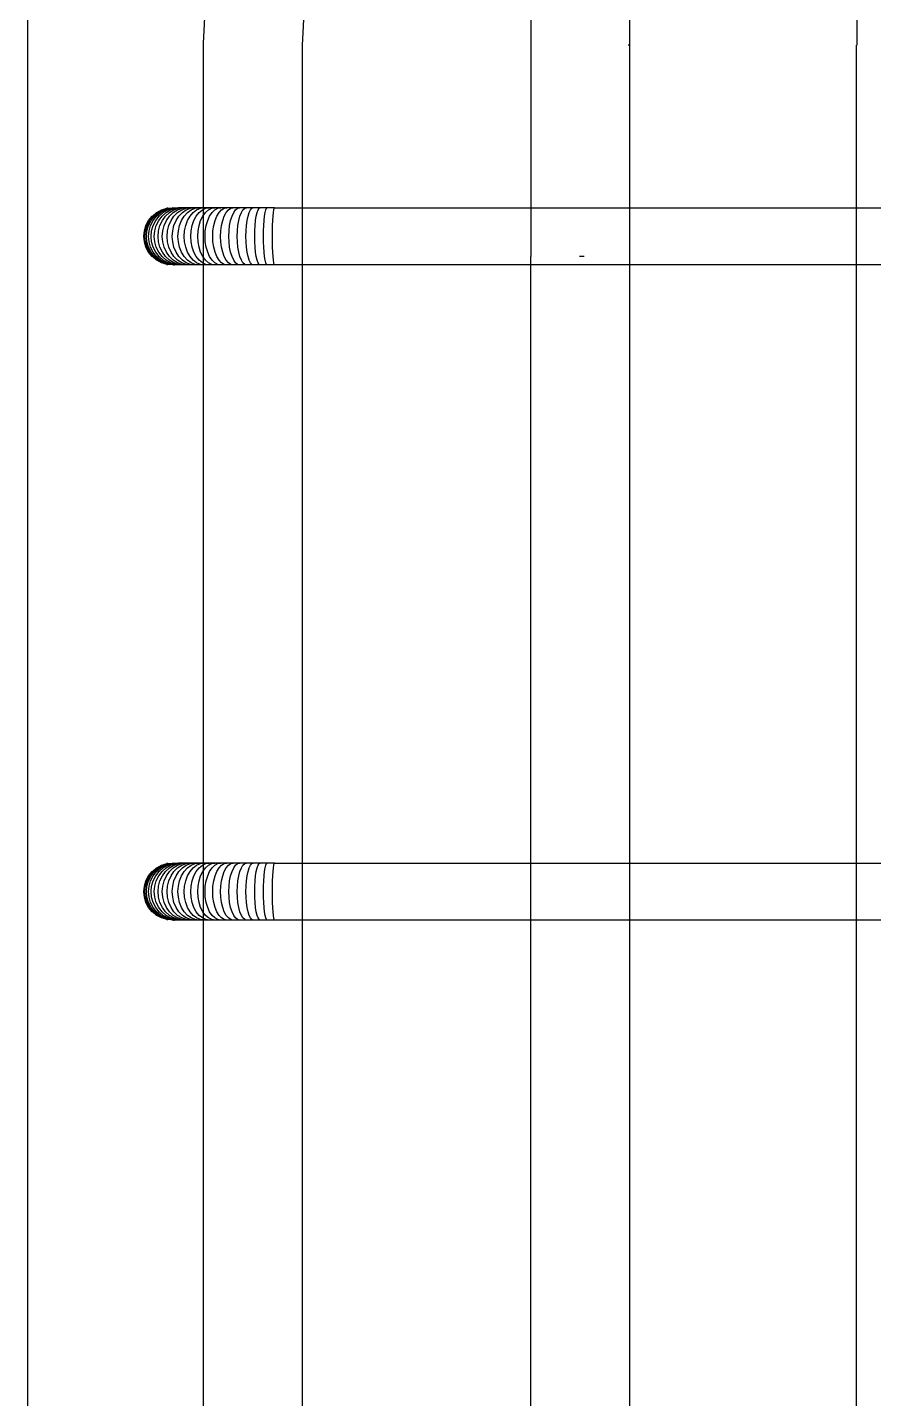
# Model space of a CAD drawing. Header units: inches. Extents: x 31 to 716, y 21 to 143.
# Drawn here: x 222.479 to 223.713, y 53.372 to 55.371 of the extents above; entities that cross this region are included whole.
import ezdxf

# ---------------------------------------------------------------- set-up
doc = ezdxf.new("R2010")
doc.units = ezdxf.units.IN
doc.header["$MEASUREMENT"] = 0
doc.layers.add('INNO-RFT-Y', color=2, linetype='Continuous')

# ---------------------------------------------------------------- blocks, each defined once
blk = doc.blocks.new('rebar')
at = {"layer": 'INNO-RFT-Y', "color": 5}
for p, q in [((-0.37543, 2.26868), (-0.37475, 0.02822)), ((-0.34975, -0.02501), (-0.35045, 2.26868)), ((-0.29332, 2.26868), (-0.29262, 0.02822)), ((-0.37475, 0.02822), (-0.37474, -0.02501)), ((-0.34979, 0.02822), (-0.35017, 0.02822)), ((-0.34975, -0.02501), (-0.34979, 0.02822)), ((-0.29267, -1.31151), (-0.29267, 0.02822)), ((-0.37475, -1.31151), (-0.37474, -0.02501)), ((-0.37474, -0.02501), (-0.3747, -0.02501)), ((-0.36128, -0.02501), (-0.36244, -0.02501)), ((-0.34977, -1.31151), (-0.34975, -0.02501))]:
    blk.add_line(p, q, dxfattribs=at)
at = {"layer": 'INNO-RFT-Y', "color": 30, "true_color": 0xf26722}
for points in [[(-0.41865, 0.76868), (-0.41865, 2.26868), (-0.41865, 0.76868), (-0.4573, 0.02868), (-0.45726, 0.02822), (-0.4573, 0.0056), (-0.4573, -1.31151)], [(-0.41865, 2.26868), (-0.39367, 2.26868), (-0.39367, 0.76777), (-0.43228, 0.02822), (-0.43231, 0.02777), (-0.43231, 0.0056), (-0.43231, -1.31151)]]:
    blk.add_lwpolyline(points, dxfattribs=at)
blk = doc.blocks.new('rebar red 2')
at = {"color": 1}
for p, q in [((-52.24491, -96.5527), (-52.24402, -96.55161)), ((-52.24485, -96.5527), (-52.24395, -96.55161)), ((-52.24463, -96.5527), (-52.24374, -96.55161)), ((-52.24427, -96.5527), (-52.2434, -96.55161)), ((-52.24402, -96.55161), (-52.24395, -96.55161)), ((-52.24395, -96.55161), (-52.24293, -96.55072)), ((-52.24378, -96.5527), (-52.24291, -96.55161)), ((-52.24374, -96.55161), (-52.24266, -96.55072)), ((-52.2434, -96.55161), (-52.24233, -96.55072)), ((-52.24314, -96.5527), (-52.24229, -96.55161)), ((-52.24293, -96.55072), (-52.24286, -96.55072)), ((-52.24291, -96.55161), (-52.24186, -96.55072)), ((-52.24286, -96.55072), (-52.24169, -96.55005)), ((-52.24266, -96.55072), (-52.24143, -96.55005)), ((-52.24237, -96.5527), (-52.24154, -96.55161)), ((-52.24233, -96.55072), (-52.24111, -96.55005)), ((-52.24229, -96.55161), (-52.24126, -96.55072)), ((-52.24186, -96.55072), (-52.24066, -96.55005)), ((-52.24169, -96.55005), (-52.24162, -96.55005)), ((-52.24162, -96.55005), (-52.24034, -96.54964)), ((-52.24154, -96.55161), (-52.24053, -96.55072)), ((-52.24146, -96.5527), (-52.24066, -96.55161)), ((-52.24143, -96.55005), (-52.24009, -96.54964)), ((-52.24126, -96.55072), (-52.24008, -96.55005)), ((-52.24111, -96.55005), (-52.23978, -96.54964)), ((-52.24066, -96.55005), (-52.23935, -96.54964)), ((-52.24066, -96.55161), (-52.23968, -96.55072)), ((-52.24053, -96.55072), (-52.23939, -96.55005)), ((-52.24043, -96.5527), (-52.23966, -96.55161)), ((-52.24009, -96.54964), (-52.24034, -96.54964)), ((-52.24009, -96.54964), (-52.23978, -96.54964)), ((-52.24008, -96.55005), (-52.2388, -96.54964)), ((-52.23978, -96.54964), (-52.23893, -96.54951)), ((-52.23978, -96.54964), (-52.23935, -96.54964)), ((-52.23968, -96.55072), (-52.23857, -96.55005)), ((-52.23966, -96.55161), (-52.23871, -96.55072)), ((-52.23939, -96.55005), (-52.23814, -96.54964)), ((-52.23935, -96.54964), (-52.23893, -96.54951)), ((-52.23927, -96.5527), (-52.23853, -96.55161)), ((-52.23888, -96.54951), (-52.23893, -96.54951)), ((-52.23893, -96.54951), (-52.2389, -96.54951)), ((-52.2389, -96.54951), (-52.23888, -96.54951)), ((-52.23882, -96.54952), (-52.23888, -96.54951)), ((-52.23882, -96.54952), (-52.2387, -96.54951)), ((-52.2388, -96.54964), (-52.23747, -96.54951)), ((-52.23871, -96.55072), (-52.23763, -96.55005)), ((-52.2387, -96.54951), (-52.23747, -96.54951)), ((-52.23857, -96.55005), (-52.23736, -96.54964)), ((-52.23853, -96.55161), (-52.23762, -96.55072)), ((-52.23814, -96.54964), (-52.23684, -96.54951)), ((-52.238, -96.5527), (-52.23729, -96.55161)), ((-52.23763, -96.55005), (-52.23647, -96.54964)), ((-52.23762, -96.55072), (-52.23659, -96.55005)), ((-52.23684, -96.54951), (-52.23747, -96.54951)), ((-52.23736, -96.54964), (-52.2361, -96.54951)), ((-52.23729, -96.55161), (-52.23642, -96.55072)), ((-52.2361, -96.54951), (-52.23684, -96.54951)), ((-52.23661, -96.5527), (-52.23594, -96.55161)), ((-52.23659, -96.55005), (-52.23547, -96.54964)), ((-52.23647, -96.54964), (-52.23525, -96.54951)), ((-52.23642, -96.55072), (-52.23544, -96.55005)), ((-52.23525, -96.54951), (-52.2361, -96.54951)), ((-52.23594, -96.55161), (-52.23512, -96.55072)), ((-52.23547, -96.54964), (-52.2343, -96.54951)), ((-52.23544, -96.55005), (-52.23436, -96.54964)), ((-52.2343, -96.54951), (-52.23525, -96.54951)), ((-52.23512, -96.55072), (-52.23418, -96.55005)), ((-52.23511, -96.5527), (-52.23448, -96.55161)), ((-52.23448, -96.55161), (-52.23371, -96.55072)), ((-52.23436, -96.54964), (-52.23325, -96.54951)), ((-52.23325, -96.54951), (-52.2343, -96.54951)), ((-52.23418, -96.55005), (-52.23317, -96.54964)), ((-52.23371, -96.55072), (-52.23283, -96.55005)), ((-52.23351, -96.5527), (-52.23292, -96.55161)), ((-52.23211, -96.54951), (-52.23325, -96.54951)), ((-52.23317, -96.54964), (-52.23211, -96.54951)), ((-52.23292, -96.55161), (-52.2322, -96.55072)), ((-52.23283, -96.55005), (-52.23187, -96.54964)), ((-52.2322, -96.55072), (-52.23138, -96.55005)), ((-52.23088, -96.54951), (-52.23211, -96.54951)), ((-52.23187, -96.54964), (-52.23088, -96.54951)), ((-52.23182, -96.5527), (-52.23127, -96.55161)), ((-52.23138, -96.55005), (-52.23049, -96.54964)), ((-52.23127, -96.55161), (-52.23061, -96.55072)), ((-52.22957, -96.54951), (-52.23088, -96.54951)), ((-52.23061, -96.55072), (-52.22985, -96.55005)), ((-52.23049, -96.54964), (-52.22957, -96.54951)), ((-52.23004, -96.5527), (-52.22954, -96.55161)), ((-52.22985, -96.55005), (-52.22903, -96.54964)), ((-52.22817, -96.54951), (-52.22957, -96.54951)), ((-52.22954, -96.55161), (-52.22893, -96.55072)), ((-52.22903, -96.54964), (-52.22817, -96.54951)), ((-52.22893, -96.55072), (-52.22824, -96.55005)), ((-52.22824, -96.55005), (-52.22749, -96.54964)), ((-52.22818, -96.5527), (-52.22773, -96.55161)), ((-52.22671, -96.54951), (-52.22817, -96.54951)), ((-52.22773, -96.55161), (-52.22718, -96.55072)), ((-52.22749, -96.54964), (-52.22671, -96.54951)), ((-52.22718, -96.55072), (-52.22656, -96.55005)), ((-52.22518, -96.54951), (-52.22671, -96.54951)), ((-52.22656, -96.55005), (-52.22589, -96.54964)), ((-52.22624, -96.5527), (-52.22585, -96.55161)), ((-52.22589, -96.54964), (-52.22518, -96.54951)), ((-52.22585, -96.55161), (-52.22537, -96.55072)), ((-52.22537, -96.55072), (-52.22481, -96.55005)), ((-52.2236, -96.54951), (-52.22518, -96.54951)), ((-52.22481, -96.55005), (-52.22422, -96.54964)), ((-52.22425, -96.5527), (-52.22391, -96.55161)), ((-52.22422, -96.54964), (-52.2236, -96.54951)), ((-52.22391, -96.55161), (-52.22349, -96.55072)), ((-52.22196, -96.54951), (-52.2236, -96.54951)), ((-52.22349, -96.55072), (-52.22301, -96.55005)), ((-52.22301, -96.55005), (-52.22249, -96.54964)), ((-52.22249, -96.54964), (-52.22196, -96.54951)), ((-52.2222, -96.5527), (-52.22191, -96.55161)), ((-52.22027, -96.54951), (-52.22196, -96.54951)), ((-52.22191, -96.55161), (-52.22156, -96.55072)), ((-52.22156, -96.55072), (-52.22116, -96.55005)), ((-52.22116, -96.55005), (-52.22072, -96.54964)), ((-52.22072, -96.54964), (-52.22027, -96.54951)), ((-52.21855, -96.54951), (-52.22027, -96.54951)), ((-52.2201, -96.5527), (-52.21987, -96.55161)), ((-52.21987, -96.55161), (-52.21959, -96.55072)), ((-52.21959, -96.55072), (-52.21926, -96.55005)), ((-52.21926, -96.55005), (-52.21891, -96.54964)), ((-52.21891, -96.54964), (-52.21855, -96.54951)), ((-52.2168, -96.54951), (-52.21855, -96.54951)), ((-52.21797, -96.5527), (-52.21779, -96.55161)), ((-52.21779, -96.55161), (-52.21758, -96.55072)), ((-52.21758, -96.55072), (-52.21734, -96.55005)), ((-52.21734, -96.55005), (-52.21707, -96.54964)), ((-52.21707, -96.54964), (-52.2168, -96.54951)), ((-52.21502, -96.54951), (-52.2168, -96.54951)), ((-52.2158, -96.5527), (-52.21569, -96.55161)), ((-52.21569, -96.55161), (-52.21555, -96.55072)), ((-52.21555, -96.55072), (-52.21538, -96.55005)), ((-52.21538, -96.55005), (-52.21521, -96.54964)), ((-52.21521, -96.54964), (-52.21502, -96.54951)), ((-52.21323, -96.54951), (-52.21502, -96.54951)), ((-52.21362, -96.5527), (-52.21357, -96.55161)), ((-52.21357, -96.55161), (-52.21349, -96.55072)), ((-52.21349, -96.55072), (-52.21341, -96.55005)), ((-52.21341, -96.55005), (-52.21332, -96.54964)), ((-52.21332, -96.54964), (-52.21323, -96.54951)), ((-52.21323, -96.54951), (-51.49464, -96.54951)), ((-52.24613, -96.5567), (-52.24599, -96.5553)), ((-52.24606, -96.5567), (-52.24592, -96.5553)), ((-52.24599, -96.5553), (-52.24558, -96.55395)), ((-52.24592, -96.5553), (-52.24551, -96.55395)), ((-52.24583, -96.5567), (-52.2457, -96.5553)), ((-52.2457, -96.5553), (-52.24529, -96.55395)), ((-52.24558, -96.55395), (-52.24491, -96.5527)), ((-52.24551, -96.55395), (-52.24485, -96.5527)), ((-52.24546, -96.5567), (-52.24533, -96.5553)), ((-52.24533, -96.5553), (-52.24493, -96.55395)), ((-52.24529, -96.55395), (-52.24463, -96.5527)), ((-52.24495, -96.5567), (-52.24481, -96.5553)), ((-52.24493, -96.55395), (-52.24427, -96.5527)), ((-52.24481, -96.5553), (-52.24442, -96.55395)), ((-52.24442, -96.55395), (-52.24378, -96.5527)), ((-52.24429, -96.5567), (-52.24416, -96.5553)), ((-52.24416, -96.5553), (-52.24377, -96.55395)), ((-52.24377, -96.55395), (-52.24314, -96.5527)), ((-52.24349, -96.5567), (-52.24336, -96.5553)), ((-52.24336, -96.5553), (-52.24298, -96.55395)), ((-52.24298, -96.55395), (-52.24237, -96.5527)), ((-52.24255, -96.5567), (-52.24243, -96.5553)), ((-52.24243, -96.5553), (-52.24206, -96.55395)), ((-52.24206, -96.55395), (-52.24146, -96.5527)), ((-52.24148, -96.5567), (-52.24136, -96.5553)), ((-52.24136, -96.5553), (-52.24101, -96.55395)), ((-52.24101, -96.55395), (-52.24043, -96.5527)), ((-52.24028, -96.5567), (-52.24017, -96.5553)), ((-52.24017, -96.5553), (-52.23983, -96.55395)), ((-52.23983, -96.55395), (-52.23927, -96.5527)), ((-52.23896, -96.5567), (-52.23885, -96.5553)), ((-52.23885, -96.5553), (-52.23853, -96.55395)), ((-52.23853, -96.55395), (-52.238, -96.5527)), ((-52.23752, -96.5567), (-52.23742, -96.5553)), ((-52.23742, -96.5553), (-52.23711, -96.55395)), ((-52.23711, -96.55395), (-52.23661, -96.5527)), ((-52.23597, -96.5567), (-52.23587, -96.5553)), ((-52.23587, -96.5553), (-52.23558, -96.55395)), ((-52.23558, -96.55395), (-52.23511, -96.5527)), ((-52.23431, -96.5567), (-52.23422, -96.5553)), ((-52.23422, -96.5553), (-52.23395, -96.55395)), ((-52.23395, -96.55395), (-52.23351, -96.5527)), ((-52.23256, -96.5567), (-52.23247, -96.5553)), ((-52.23247, -96.5553), (-52.23222, -96.55395)), ((-52.23222, -96.55395), (-52.23182, -96.5527)), ((-52.23071, -96.5567), (-52.23063, -96.5553)), ((-52.23063, -96.5553), (-52.23041, -96.55395)), ((-52.23041, -96.55395), (-52.23004, -96.5527)), ((-52.22878, -96.5567), (-52.22871, -96.5553)), ((-52.22871, -96.5553), (-52.22851, -96.55395)), ((-52.22851, -96.55395), (-52.22818, -96.5527)), ((-52.22678, -96.5567), (-52.22672, -96.5553)), ((-52.22672, -96.5553), (-52.22654, -96.55395)), ((-52.22654, -96.55395), (-52.22624, -96.5527)), ((-52.22471, -96.5567), (-52.22466, -96.5553)), ((-52.22466, -96.5553), (-52.2245, -96.55395)), ((-52.2245, -96.55395), (-52.22425, -96.5527)), ((-52.22259, -96.5567), (-52.22254, -96.5553)), ((-52.22254, -96.5553), (-52.22241, -96.55395)), ((-52.22241, -96.55395), (-52.2222, -96.5527)), ((-52.22041, -96.5567), (-52.22038, -96.5553)), ((-52.22038, -96.5553), (-52.22027, -96.55395)), ((-52.22027, -96.55395), (-52.2201, -96.5527)), ((-52.2182, -96.5567), (-52.21818, -96.5553)), ((-52.21818, -96.5553), (-52.2181, -96.55395)), ((-52.2181, -96.55395), (-52.21797, -96.5527)), ((-52.21596, -96.5567), (-52.21594, -96.5553)), ((-52.21594, -96.5553), (-52.21589, -96.55395)), ((-52.21589, -96.55395), (-52.2158, -96.5527)), ((-52.2137, -96.5567), (-52.21369, -96.5553)), ((-52.21369, -96.5553), (-52.21367, -96.55395)), ((-52.21367, -96.55395), (-52.21362, -96.5527)), ((-52.24599, -96.5581), (-52.24613, -96.5567)), ((-52.24592, -96.5581), (-52.24606, -96.5567)), ((-52.24558, -96.55945), (-52.24599, -96.5581)), ((-52.24551, -96.55945), (-52.24592, -96.5581)), ((-52.2457, -96.5581), (-52.24583, -96.5567)), ((-52.24529, -96.55945), (-52.2457, -96.5581)), ((-52.24491, -96.5607), (-52.24558, -96.55945)), ((-52.24485, -96.5607), (-52.24551, -96.55945)), ((-52.24533, -96.5581), (-52.24546, -96.5567)), ((-52.24493, -96.55945), (-52.24533, -96.5581)), ((-52.24463, -96.5607), (-52.24529, -96.55945)), ((-52.24481, -96.5581), (-52.24495, -96.5567)), ((-52.24427, -96.5607), (-52.24493, -96.55945)), ((-52.24442, -96.55945), (-52.24481, -96.5581)), ((-52.24378, -96.5607), (-52.24442, -96.55945)), ((-52.24416, -96.5581), (-52.24429, -96.5567)), ((-52.24377, -96.55945), (-52.24416, -96.5581)), ((-52.24314, -96.5607), (-52.24377, -96.55945)), ((-52.24336, -96.5581), (-52.24349, -96.5567)), ((-52.24298, -96.55945), (-52.24336, -96.5581)), ((-52.24237, -96.5607), (-52.24298, -96.55945)), ((-52.24243, -96.5581), (-52.24255, -96.5567)), ((-52.24206, -96.55945), (-52.24243, -96.5581)), ((-52.24146, -96.5607), (-52.24206, -96.55945)), ((-52.24136, -96.5581), (-52.24148, -96.5567)), ((-52.24101, -96.55945), (-52.24136, -96.5581)), ((-52.24043, -96.5607), (-52.24101, -96.55945)), ((-52.24017, -96.5581), (-52.24028, -96.5567)), ((-52.23983, -96.55945), (-52.24017, -96.5581)), ((-52.23927, -96.5607), (-52.23983, -96.55945)), ((-52.23885, -96.5581), (-52.23896, -96.5567)), ((-52.23853, -96.55945), (-52.23885, -96.5581)), ((-52.238, -96.5607), (-52.23853, -96.55945)), ((-52.23742, -96.5581), (-52.23752, -96.5567)), ((-52.23711, -96.55945), (-52.23742, -96.5581)), ((-52.23661, -96.5607), (-52.23711, -96.55945)), ((-52.23587, -96.5581), (-52.23597, -96.5567)), ((-52.23558, -96.55945), (-52.23587, -96.5581)), ((-52.23511, -96.5607), (-52.23558, -96.55945)), ((-52.23422, -96.5581), (-52.23431, -96.5567)), ((-52.23395, -96.55945), (-52.23422, -96.5581)), ((-52.23351, -96.5607), (-52.23395, -96.55945)), ((-52.23247, -96.5581), (-52.23256, -96.5567)), ((-52.23222, -96.55945), (-52.23247, -96.5581)), ((-52.23182, -96.5607), (-52.23222, -96.55945)), ((-52.23063, -96.5581), (-52.23071, -96.5567)), ((-52.23041, -96.55945), (-52.23063, -96.5581)), ((-52.23004, -96.5607), (-52.23041, -96.55945)), ((-52.22871, -96.5581), (-52.22878, -96.5567)), ((-52.22851, -96.55945), (-52.22871, -96.5581)), ((-52.22818, -96.5607), (-52.22851, -96.55945)), ((-52.22672, -96.5581), (-52.22678, -96.5567)), ((-52.22654, -96.55945), (-52.22672, -96.5581)), ((-52.22624, -96.5607), (-52.22654, -96.55945)), ((-52.22466, -96.5581), (-52.22471, -96.5567)), ((-52.2245, -96.55945), (-52.22466, -96.5581)), ((-52.22425, -96.5607), (-52.2245, -96.55945)), ((-52.22254, -96.5581), (-52.22259, -96.5567)), ((-52.22241, -96.55945), (-52.22254, -96.5581)), ((-52.2222, -96.5607), (-52.22241, -96.55945)), ((-52.22038, -96.5581), (-52.22041, -96.5567)), ((-52.22027, -96.55945), (-52.22038, -96.5581)), ((-52.2201, -96.5607), (-52.22027, -96.55945)), ((-52.21818, -96.5581), (-52.2182, -96.5567)), ((-52.2181, -96.55945), (-52.21818, -96.5581)), ((-52.21797, -96.5607), (-52.2181, -96.55945)), ((-52.21594, -96.5581), (-52.21596, -96.5567)), ((-52.21589, -96.55945), (-52.21594, -96.5581)), ((-52.2158, -96.5607), (-52.21589, -96.55945)), ((-52.21369, -96.5581), (-52.2137, -96.5567)), ((-52.21367, -96.55945), (-52.21369, -96.5581)), ((-52.21362, -96.5607), (-52.21367, -96.55945)), ((-52.24402, -96.56179), (-52.24491, -96.5607)), ((-52.24395, -96.56179), (-52.24485, -96.5607)), ((-52.24374, -96.56179), (-52.24463, -96.5607)), ((-52.2434, -96.56179), (-52.24427, -96.5607)), ((-52.24395, -96.56179), (-52.24402, -96.56179)), ((-52.24293, -96.56268), (-52.24395, -96.56179)), ((-52.24291, -96.56179), (-52.24378, -96.5607)), ((-52.24266, -96.56268), (-52.24374, -96.56179)), ((-52.24233, -96.56268), (-52.2434, -96.56179)), ((-52.24229, -96.56179), (-52.24314, -96.5607)), ((-52.24286, -96.56268), (-52.24293, -96.56268)), ((-52.24186, -96.56268), (-52.24291, -96.56179)), ((-52.24169, -96.56334), (-52.24286, -96.56268)), ((-52.24143, -96.56334), (-52.24266, -96.56268)), ((-52.24154, -96.56179), (-52.24237, -96.5607)), ((-52.24111, -96.56334), (-52.24233, -96.56268)), ((-52.24126, -96.56268), (-52.24229, -96.56179)), ((-52.24066, -96.56334), (-52.24186, -96.56268)), ((-52.24053, -96.56268), (-52.24154, -96.56179)), ((-52.24066, -96.56179), (-52.24146, -96.5607)), ((-52.24008, -96.56334), (-52.24126, -96.56268)), ((-52.23968, -96.56268), (-52.24066, -96.56179)), ((-52.23939, -96.56334), (-52.24053, -96.56268)), ((-52.23966, -96.56179), (-52.24043, -96.5607)), ((-52.23857, -96.56334), (-52.23968, -96.56268)), ((-52.23871, -96.56268), (-52.23966, -96.56179)), ((-52.23853, -96.56179), (-52.23927, -96.5607)), ((-52.23763, -96.56334), (-52.23871, -96.56268)), ((-52.23762, -96.56268), (-52.23853, -96.56179)), ((-52.23729, -96.56179), (-52.238, -96.5607)), ((-52.23659, -96.56334), (-52.23762, -96.56268)), ((-52.23642, -96.56268), (-52.23729, -96.56179)), ((-52.23594, -96.56179), (-52.23661, -96.5607)), ((-52.23544, -96.56334), (-52.23642, -96.56268)), ((-52.23512, -96.56268), (-52.23594, -96.56179)), ((-52.23418, -96.56334), (-52.23512, -96.56268)), ((-52.23448, -96.56179), (-52.23511, -96.5607)), ((-52.23371, -96.56268), (-52.23448, -96.56179)), ((-52.23283, -96.56334), (-52.23371, -96.56268)), ((-52.23292, -96.56179), (-52.23351, -96.5607)), ((-52.2322, -96.56268), (-52.23292, -96.56179)), ((-52.23138, -96.56334), (-52.2322, -96.56268)), ((-52.23127, -96.56179), (-52.23182, -96.5607)), ((-52.23061, -96.56268), (-52.23127, -96.56179)), ((-52.22985, -96.56334), (-52.23061, -96.56268)), ((-52.22954, -96.56179), (-52.23004, -96.5607)), ((-52.22893, -96.56268), (-52.22954, -96.56179)), ((-52.22824, -96.56334), (-52.22893, -96.56268)), ((-52.22773, -96.56179), (-52.22818, -96.5607)), ((-52.22718, -96.56268), (-52.22773, -96.56179)), ((-52.22656, -96.56334), (-52.22718, -96.56268)), ((-52.22585, -96.56179), (-52.22624, -96.5607)), ((-52.22537, -96.56268), (-52.22585, -96.56179)), ((-52.22481, -96.56334), (-52.22537, -96.56268)), ((-52.22391, -96.56179), (-52.22425, -96.5607)), ((-52.22349, -96.56268), (-52.22391, -96.56179)), ((-52.22301, -96.56334), (-52.22349, -96.56268)), ((-52.22191, -96.56179), (-52.2222, -96.5607)), ((-52.22156, -96.56268), (-52.22191, -96.56179)), ((-52.22116, -96.56334), (-52.22156, -96.56268)), ((-52.21987, -96.56179), (-52.2201, -96.5607)), ((-52.21959, -96.56268), (-52.21987, -96.56179)), ((-52.21926, -96.56334), (-52.21959, -96.56268)), ((-52.21779, -96.56179), (-52.21797, -96.5607)), ((-52.21758, -96.56268), (-52.21779, -96.56179)), ((-52.21734, -96.56334), (-52.21758, -96.56268)), ((-52.21569, -96.56179), (-52.2158, -96.5607)), ((-52.21555, -96.56268), (-52.21569, -96.56179)), ((-52.21538, -96.56334), (-52.21555, -96.56268)), ((-52.21357, -96.56179), (-52.21362, -96.5607)), ((-52.21349, -96.56268), (-52.21357, -96.56179)), ((-52.21341, -96.56334), (-52.21349, -96.56268)), ((-52.24162, -96.56334), (-52.24169, -96.56334)), ((-52.24034, -96.56375), (-52.24162, -96.56334)), ((-52.24009, -96.56375), (-52.24143, -96.56334)), ((-52.23978, -96.56375), (-52.24111, -96.56334)), ((-52.23935, -96.56375), (-52.24066, -96.56334)), ((-52.24034, -96.56375), (-52.24009, -96.56375)), ((-52.23978, -96.56375), (-52.24009, -96.56375)), ((-52.2388, -96.56375), (-52.24008, -96.56334)), ((-52.23935, -96.56375), (-52.23978, -96.56375)), ((-52.23893, -96.56389), (-52.23978, -96.56375)), ((-52.23814, -96.56375), (-52.23939, -96.56334)), ((-52.23893, -96.56389), (-52.23935, -96.56375)), ((-52.23888, -96.56389), (-52.23893, -96.56389)), ((-52.2389, -96.56389), (-52.23893, -96.56389)), ((-52.23888, -96.56389), (-52.2389, -96.56389)), ((-52.23882, -96.56388), (-52.23888, -96.56389)), ((-52.2387, -96.56389), (-52.23882, -96.56388)), ((-52.23747, -96.56389), (-52.2388, -96.56375)), ((-52.23864, -96.56387), (-52.2387, -96.56389)), ((-52.23867, -96.56387), (-52.2387, -96.56389)), ((-52.23864, -96.56387), (-52.23841, -96.56389)), ((-52.23736, -96.56375), (-52.23857, -96.56334)), ((-52.23747, -96.56389), (-52.23841, -96.56389)), ((-52.23684, -96.56389), (-52.23814, -96.56375)), ((-52.23647, -96.56375), (-52.23763, -96.56334)), ((-52.23684, -96.56389), (-52.23747, -96.56389)), ((-52.2361, -96.56389), (-52.23736, -96.56375)), ((-52.2361, -96.56389), (-52.23684, -96.56389)), ((-52.23547, -96.56375), (-52.23659, -96.56334)), ((-52.23525, -96.56389), (-52.23647, -96.56375)), ((-52.23525, -96.56389), (-52.2361, -96.56389)), ((-52.2343, -96.56389), (-52.23547, -96.56375)), ((-52.23436, -96.56375), (-52.23544, -96.56334)), ((-52.2343, -96.56389), (-52.23525, -96.56389)), ((-52.23325, -96.56389), (-52.23436, -96.56375)), ((-52.23325, -96.56389), (-52.2343, -96.56389)), ((-52.23317, -96.56375), (-52.23418, -96.56334)), ((-52.23211, -96.56389), (-52.23325, -96.56389)), ((-52.23211, -96.56389), (-52.23317, -96.56375)), ((-52.23187, -96.56375), (-52.23283, -96.56334)), ((-52.23088, -96.56389), (-52.23211, -96.56389)), ((-52.23088, -96.56389), (-52.23187, -96.56375)), ((-52.23049, -96.56375), (-52.23138, -96.56334)), ((-52.22957, -96.56389), (-52.23088, -96.56389)), ((-52.22957, -96.56389), (-52.23049, -96.56375)), ((-52.22903, -96.56375), (-52.22985, -96.56334)), ((-52.22817, -96.56389), (-52.22957, -96.56389)), ((-52.22817, -96.56389), (-52.22903, -96.56375)), ((-52.22749, -96.56375), (-52.22824, -96.56334)), ((-52.22671, -96.56389), (-52.22817, -96.56389)), ((-52.22671, -96.56389), (-52.22749, -96.56375)), ((-52.22518, -96.56389), (-52.22671, -96.56389)), ((-52.22589, -96.56375), (-52.22656, -96.56334)), ((-52.22518, -96.56389), (-52.22589, -96.56375)), ((-52.2236, -96.56389), (-52.22518, -96.56389)), ((-52.22422, -96.56375), (-52.22481, -96.56334)), ((-52.2236, -96.56389), (-52.22422, -96.56375)), ((-52.22196, -96.56389), (-52.2236, -96.56389)), ((-52.22249, -96.56375), (-52.22301, -96.56334)), ((-52.22196, -96.56389), (-52.22249, -96.56375)), ((-52.22027, -96.56389), (-52.22196, -96.56389)), ((-52.22072, -96.56375), (-52.22116, -96.56334)), ((-52.22027, -96.56389), (-52.22072, -96.56375)), ((-52.21855, -96.56389), (-52.22027, -96.56389)), ((-52.21891, -96.56375), (-52.21926, -96.56334)), ((-52.21855, -96.56389), (-52.21891, -96.56375)), ((-52.2168, -96.56389), (-52.21855, -96.56389)), ((-52.21707, -96.56375), (-52.21734, -96.56334)), ((-52.2168, -96.56389), (-52.21707, -96.56375)), ((-52.21502, -96.56389), (-52.2168, -96.56389)), ((-52.21521, -96.56375), (-52.21538, -96.56334)), ((-52.21502, -96.56389), (-52.21521, -96.56375)), ((-52.21323, -96.56389), (-52.21502, -96.56389)), ((-52.21332, -96.56375), (-52.21341, -96.56334)), ((-52.21323, -96.56389), (-52.21332, -96.56375)), ((-51.49464, -96.56389), (-52.21323, -96.56389))]:
    blk.add_line(p, q, dxfattribs=at)
blk = doc.blocks.new('*U282')
at = {"xscale": 5.790493255340768, "yscale": 5.790493255340768, "zscale": 5.790493255340768}
blk.add_blockref('rebar red 2', (300.2599, 559.1109), dxfattribs=at)
blk = doc.blocks.new('*U283')
at = {"color": 0, "linetype": 'ByBlock', "lineweight": -2, "transparency": 16777216}
for p in [(0, -6.688), (0, -7.6435)]:
    blk.add_blockref('*U282', p, dxfattribs=at)

msp = doc.modelspace()

# ---------------------------------------------------------------- linework, layer by layer
msp.add_line((222.4786, 77.8283), (222.4786, 47.5875))

# ---------------------------------------------------------------- block references
at = {"xscale": 5.790493255340768, "yscale": 5.790493255340768, "zscale": 5.790493255340768}
msp.add_blockref('rebar', (225.3827, 55.1818), dxfattribs=at)
msp.add_blockref('*U283', (224.9193, 61.7544))

doc.saveas('drawing.dxf')
